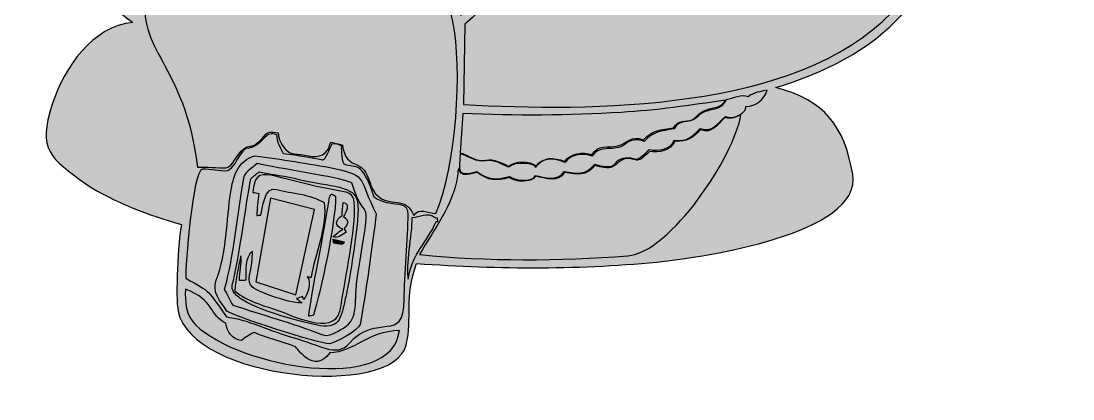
# Model space of a CAD drawing. Header units: millimetres. Extents: x 647 to 815, y -242 to -158.
# Drawn here: x 735.2 to 815.2, y -241.8 to -213.1 of the extents above; entities that cross this region are included whole.
import ezdxf

# ---------------------------------------------------------------- set-up
doc = ezdxf.new("R2010")
doc.units = ezdxf.units.MM
doc.header["$MEASUREMENT"] = 0
doc.layers.add('layer 1', color=7, linetype='Continuous')

msp = doc.modelspace()

# ---------------------------------------------------------------- hatches: boundary and pattern name
at = {"layer": 'layer 1', "true_color": 0x2b2a29}
h = msp.add_hatch(color=250, dxfattribs=at)
edge = h.paths.add_edge_path()
edge.add_spline(control_points=[(760.7171, -161.6223), (765.9753, -157.8823), (772.3428, -157.7647), (778.0643, -160.6654), (779.3853, -161.325), (780.5275, -162.2685), (781.6218, -163.2462), (786.8372, -159.9376), (794.2566, -157.7166), (799.5074, -162.0761), (801.8114, -163.9541), (803.1146, -166.8299), (803.4824, -169.7392), (805.719, -170.3782), (809.9784, -171.4619), (810.3846, -174.2448), (812.2667, -174.9637), (812.9712, -175.57), (812.9771, -177.2403), (814.2634, -178.1506), (814.8339, -178.705), (814.1042, -179.9286), (815.2275, -181.6205), (814.699, -182.8877), (813.0719, -183.9654), (813.3006, -186.696), (811.0421, -186.3629), (810.3997, -186.7979), (810.115, -186.9907), (809.4655, -189.716), (804.762, -191.4657), (808.0596, -194.2805), (809.8567, -196.6981), (810.1261, -201.098), (810.269, -200.8804), (811.3719, -201.0643), (811.646, -202.441), (812.1183, -204.813), (810.0638, -206.3617), (808.0743, -207.1387), (809.5468, -209.6382), (807.7969, -211.4451), (805.3855, -212.0967), (804.3825, -212.3801), (803.3347, -212.4035), (802.3022, -212.4729), (799.7745, -215.3355), (796.2153, -217.003), (792.6266, -218.1104), (796.3585, -219.0922), (797.8398, -221.0493), (798.4728, -224.6895), (799.2762, -229.3082), (786.7411, -231.0301), (784.1693, -231.3199), (777.9086, -231.9863), (771.5846, -231.9366), (765.3088, -231.4943), (764.3147, -234.1286), (765.0319, -235.5608), (764.515, -237.6952), (763.5231, -241.797), (748.2242, -240.3247), (747.1714, -235.1192), (746.9543, -234.0548), (747.1503, -229.8186), (747.4349, -228.5353), (744.8954, -227.8042), (742.3773, -226.879), (740.1445, -225.4436), (737.4223, -223.4568), (736.4678, -222.9007), (737.5988, -219.3635), (738.4977, -216.6191), (740.6641, -213.4303), (743.7199, -213.1656), (741.7352, -211.67), (740.0854, -210.1419), (739.0457, -207.8033), (735.222, -199.2059), (738.902, -189.161), (743.415, -181.5947), (744.9387, -179.0404), (748.1066, -175.5644), (751.3452, -175.3769), (752.0013, -175.3388), (753.0577, -167.0586), (760.7171, -161.6223)], knot_values=[0, 0, 0, 0, 0.0344828, 0.0344828, 0.0344828, 0.0689655, 0.0689655, 0.0689655, 0.1034483, 0.1034483, 0.1034483, 0.137931, 0.137931, 0.137931, 0.1724138, 0.1724138, 0.1724138, 0.2068966, 0.2068966, 0.2068966, 0.2413793, 0.2413793, 0.2413793, 0.2758621, 0.2758621, 0.2758621, 0.3103448, 0.3103448, 0.3103448, 0.3448276, 0.3448276, 0.3448276, 0.3793103, 0.3793103, 0.3793103, 0.4137931, 0.4137931, 0.4137931, 0.4482759, 0.4482759, 0.4482759, 0.4827586, 0.4827586, 0.4827586, 0.5172414, 0.5172414, 0.5172414, 0.5517241, 0.5517241, 0.5517241, 0.5862069, 0.5862069, 0.5862069, 0.6206897, 0.6206897, 0.6206897, 0.6551724, 0.6551724, 0.6551724, 0.6896552, 0.6896552, 0.6896552, 0.7241379, 0.7241379, 0.7241379, 0.7586207, 0.7586207, 0.7586207, 0.7931034, 0.7931034, 0.7931034, 0.8275862, 0.8275862, 0.8275862, 0.862069, 0.862069, 0.862069, 0.8965517, 0.8965517, 0.8965517, 0.9310345, 0.9310345, 0.9310345, 0.9655172, 0.9655172, 0.9655172, 1, 1, 1, 1], degree=3, periodic=1)
at = {"layer": 'layer 1', "true_color": 0xfefefe}
h = msp.add_hatch(color=7, dxfattribs=at)
edge = h.paths.add_edge_path()
edge.add_spline(control_points=[(756.9297, -180.5388), (757.0754, -180.3647), (757.1883, -180.1211), (757.4418, -180.0929), (758.0639, -182.0223), (756.1905, -183.3012), (754.8378, -184.9531), (753.0437, -187.1437), (752.708, -189.9809), (752.3628, -192.6744), (752.1664, -194.2076), (752.406, -195.3356), (753.1851, -196.6556), (750.4561, -197.7362), (747.853, -198.2946), (747.1696, -201.6519), (746.9489, -202.6395), (746.9267, -205.6507), (748.3949, -205.2687), (747.341, -201.7236), (747.2848, -199.3152), (751.9933, -197.7845), (755.8282, -196.5381), (764.6179, -191.996), (764.6027, -197.9405), (761.916, -198.0858), (759.1592, -198.7073), (756.4936, -199.1091), (752.2461, -199.7492), (750.5615, -205.998), (752.6713, -205.4461), (751.8786, -200.4835), (755.9107, -199.8471), (759.7944, -199.3276), (761.798, -199.0597), (767.86, -197.0671), (768.2961, -200.5344), (764.5836, -200.7056), (760.3121, -200.1019), (758.1494, -201.6353), (757.2767, -202.2588), (754.8779, -206.1738), (756.9199, -206.0594), (756.701, -203.7633), (758.5799, -201.0136), (761.13, -201.3038), (763.7966, -201.6075), (770.9536, -199.7807), (771.2549, -203.1273), (771.5581, -206.4952), (771.9507, -210.4956), (768.6458, -212.6104), (767.7417, -207.4699), (770.2378, -207.967), (769.1131, -206.5651), (767.5948, -208.5313), (767.5666, -210.7421), (768.0589, -213.0844), (768.8027, -216.6234), (768.3431, -224.1362), (766.771, -227.6982), (766.2041, -227.6947), (765.4514, -227.1828), (765.0951, -227.8554), (764.4657, -226.2828), (763.2871, -227.2505), (762.3218, -226.3307), (761.5293, -225.5752), (761.8658, -224.3992), (760.6643, -223.9435), (759.9394, -223.6687), (759.7725, -223.1546), (759.6647, -222.4867), (759.3796, -222.3787), (759.0746, -222.3373), (758.7779, -222.2759), (758.7215, -222.4419), (758.6637, -222.609), (758.604, -222.7749), (758.0528, -223.6227), (757.3154, -223.326), (756.4919, -223.2077), (756.2065, -223.1667), (755.8072, -223.1749), (755.5272, -222.9821), (755.1028, -222.6902), (754.7907, -222.0381), (754.7764, -221.56), (753.597, -221.3302), (754.0021, -221.7846), (753.0693, -222.4198), (752.7525, -222.6358), (752.5401, -222.4924), (752.1952, -222.7556), (751.5555, -223.244), (751.3519, -224.1092), (750.8312, -224.2104), (750.1035, -224.2337), (749.3741, -224.1358), (748.6449, -224.1624), (747.6366, -216.0966), (743.8949, -215.3523), (744.7692, -210.7985), (745.3999, -207.514), (743.5982, -204.0617), (744.1527, -202.0795), (746.8444, -192.4577), (743.6314, -189.7048), (752.1823, -181.8001), (753.9214, -182.4114), (755.7937, -182.1498), (756.9297, -180.5388)], knot_values=[0, 0, 0, 0, 0.027027, 0.027027, 0.027027, 0.0540541, 0.0540541, 0.0540541, 0.0810811, 0.0810811, 0.0810811, 0.1081081, 0.1081081, 0.1081081, 0.1351351, 0.1351351, 0.1351351, 0.1621622, 0.1621622, 0.1621622, 0.1891892, 0.1891892, 0.1891892, 0.2162162, 0.2162162, 0.2162162, 0.2432432, 0.2432432, 0.2432432, 0.2702703, 0.2702703, 0.2702703, 0.2972973, 0.2972973, 0.2972973, 0.3243243, 0.3243243, 0.3243243, 0.3513514, 0.3513514, 0.3513514, 0.3783784, 0.3783784, 0.3783784, 0.4054054, 0.4054054, 0.4054054, 0.4324324, 0.4324324, 0.4324324, 0.4594595, 0.4594595, 0.4594595, 0.4864865, 0.4864865, 0.4864865, 0.5135135, 0.5135135, 0.5135135, 0.5405405, 0.5405405, 0.5405405, 0.5675676, 0.5675676, 0.5675676, 0.5945946, 0.5945946, 0.5945946, 0.6216216, 0.6216216, 0.6216216, 0.6486486, 0.6486486, 0.6486486, 0.6756757, 0.6756757, 0.6756757, 0.7027027, 0.7027027, 0.7027027, 0.7297297, 0.7297297, 0.7297297, 0.7567568, 0.7567568, 0.7567568, 0.7837838, 0.7837838, 0.7837838, 0.8108108, 0.8108108, 0.8108108, 0.8378378, 0.8378378, 0.8378378, 0.8648649, 0.8648649, 0.8648649, 0.8918919, 0.8918919, 0.8918919, 0.9189189, 0.9189189, 0.9189189, 0.9459459, 0.9459459, 0.9459459, 0.972973, 0.972973, 0.972973, 1, 1, 1, 1], degree=3, periodic=1)
h = msp.add_hatch(color=7, dxfattribs=at)
edge = h.paths.add_edge_path()
edge.add_spline(control_points=[(771.5386, -210.0676), (771.6609, -209.8686), (771.734, -209.4478), (772.0637, -209.5852), (779.2955, -211.9187), (793.8293, -212.4099), (801.4401, -212.4035), (794.201, -219.9596), (778.4985, -219.9229), (768.8844, -219.4036), (768.8844, -219.4036), (768.9723, -213.295), (768.9723, -213.295), (770.0314, -212.4064), (770.9978, -211.3571), (771.5386, -210.0676)], knot_values=[0, 0, 0, 0, 0.2, 0.2, 0.2, 0.4, 0.4, 0.4, 0.6, 0.6, 0.6, 0.8, 0.8, 0.8, 1, 1, 1, 1], degree=3, periodic=1)
h = msp.add_hatch(color=7, dxfattribs=at)
edge = h.paths.add_edge_path()
edge.add_spline(control_points=[(788.8496, -219.0583), (789.346, -218.9399), (790.0516, -218.6189), (790.523, -218.815), (790.9342, -218.4751), (791.481, -218.4186), (791.9816, -218.3062), (791.6958, -219.1062), (791.1505, -219.4934), (790.344, -219.5588), (790.4491, -219.9229), (789.4811, -220.6258), (788.7989, -220.3233), (788.1861, -220.8505), (787.7864, -221.543), (786.8847, -221.2284), (786.1087, -221.9386), (786.0104, -222.1838), (784.9286, -222.1201), (784.5737, -222.8562), (783.7068, -222.9556), (782.9876, -222.8312), (781.7054, -224.1509), (782.084, -223.2355), (781.0197, -223.4945), (780.0343, -223.7341), (780.8094, -224.4555), (778.8532, -223.9484), (778.1295, -224.8017), (777.5299, -224.6517), (776.5393, -224.5021), (775.9948, -225.3187), (775.0996, -224.9314), (774.3034, -224.789), (774.324, -225.2585), (772.9518, -225.3017), (772.382, -224.8719), (771.3142, -225.1406), (770.8008, -225.1716), (769.8972, -224.504), (768.274, -224.9158), (768.5679, -224.449), (768.6242, -223.138), (769.2821, -223.3168), (769.8608, -223.8441), (770.58, -223.6866), (771.2133, -223.5673), (771.762, -223.9404), (772.3189, -224.1708), (772.7677, -223.6688), (774.4483, -223.9058), (774.3561, -224.1805), (774.8873, -223.5587), (775.4017, -223.3495), (776.6024, -223.8042), (777.0579, -223.1724), (777.987, -223.0792), (778.6692, -223.3422), (779.2246, -222.3705), (780.3989, -223.0528), (781.1342, -222.4351), (781.5794, -222.0611), (782.0933, -222.006), (782.6198, -222.2128), (783.2626, -221.467), (783.9392, -221.4069), (784.8855, -221.2634), (785.2817, -220.4925), (786.0156, -220.8829), (786.548, -220.446), (787.4386, -219.4461), (788.3156, -220.1274), (788.8496, -219.0583)], knot_values=[0, 0, 0, 0, 0.0416667, 0.0416667, 0.0416667, 0.0833333, 0.0833333, 0.0833333, 0.125, 0.125, 0.125, 0.1666667, 0.1666667, 0.1666667, 0.2083333, 0.2083333, 0.2083333, 0.25, 0.25, 0.25, 0.2916667, 0.2916667, 0.2916667, 0.3333333, 0.3333333, 0.3333333, 0.375, 0.375, 0.375, 0.4166667, 0.4166667, 0.4166667, 0.4583333, 0.4583333, 0.4583333, 0.5, 0.5, 0.5, 0.5416667, 0.5416667, 0.5416667, 0.5833333, 0.5833333, 0.5833333, 0.625, 0.625, 0.625, 0.6666667, 0.6666667, 0.6666667, 0.7083333, 0.7083333, 0.7083333, 0.75, 0.75, 0.75, 0.7916667, 0.7916667, 0.7916667, 0.8333333, 0.8333333, 0.8333333, 0.875, 0.875, 0.875, 0.9166667, 0.9166667, 0.9166667, 0.9583333, 0.9583333, 0.9583333, 1, 1, 1, 1], degree=3, periodic=1)
h = msp.add_hatch(color=7, dxfattribs=at)
edge = h.paths.add_edge_path()
edge.add_spline(control_points=[(780.8622, -220.0002), (783.533, -219.8591), (786.1398, -219.4619), (788.7837, -219.0708), (788.6857, -219.2673), (788.5583, -219.4328), (788.365, -219.511), (788.2313, -219.5652), (788.0777, -219.6317), (787.8944, -219.6616), (787.6294, -219.7041), (787.2416, -219.8159), (786.8944, -220.0404), (786.6902, -220.1725), (786.5624, -220.3955), (786.3126, -220.5297), (785.7688, -220.8214), (785.2137, -220.4786), (784.852, -221.1814), (783.9052, -221.3252), (783.2189, -221.3473), (782.575, -222.0942), (781.5952, -221.7093), (781.3812, -222.3736), (780.5909, -222.5522), (779.8582, -222.7173), (779.1148, -222.41), (778.6408, -223.2382), (777.9582, -222.975), (777.0248, -223.0975), (776.569, -223.7299), (775.6987, -223.4002), (774.9709, -223.3799), (774.3806, -224.0709), (773.8777, -223.6509), (772.8117, -223.6904), (772.3153, -224.085), (771.7586, -223.8547), (771.1948, -223.5152), (770.5615, -223.6344), (769.8422, -223.7923), (769.285, -223.2571), (768.6272, -223.0781), (768.6752, -222.0605), (768.7717, -221.1057), (768.8183, -220.0881), (772.8313, -220.2522), (776.8526, -220.2602), (780.8622, -220.0002)], knot_values=[0, 0, 0, 0, 0.0625, 0.0625, 0.0625, 0.125, 0.125, 0.125, 0.1875, 0.1875, 0.1875, 0.25, 0.25, 0.25, 0.3125, 0.3125, 0.3125, 0.375, 0.375, 0.375, 0.4375, 0.4375, 0.4375, 0.5, 0.5, 0.5, 0.5625, 0.5625, 0.5625, 0.625, 0.625, 0.625, 0.6875, 0.6875, 0.6875, 0.75, 0.75, 0.75, 0.8125, 0.8125, 0.8125, 0.875, 0.875, 0.875, 0.9375, 0.9375, 0.9375, 1, 1, 1, 1], degree=3, periodic=1)
h = msp.add_hatch(color=7, dxfattribs=at)
edge = h.paths.add_edge_path()
edge.add_spline(control_points=[(789.9752, -220.1904), (789.479, -223.3126), (784.6064, -230.666), (781.3679, -230.9138), (776.1381, -231.3143), (770.744, -231.3388), (765.5294, -230.811), (766.6651, -228.8064), (768.049, -227.188), (768.4202, -224.8386), (768.4669, -224.6247), (768.4133, -224.3612), (768.5579, -224.184), (768.4831, -225.0932), (769.6927, -224.6073), (769.8955, -224.5557), (770.8075, -225.2299), (771.3142, -225.2251), (772.3784, -224.9574), (772.7135, -225.2148), (773.204, -225.2601), (773.6322, -225.2186), (773.9128, -225.1912), (774.1929, -225.1375), (774.3442, -224.8561), (775.1402, -224.9986), (776.0225, -225.3895), (776.5652, -224.5768), (777.5792, -224.7294), (778.1527, -224.8947), (778.8793, -224.0378), (779.9449, -224.3311), (780.0684, -224.2326), (780.482, -223.9639), (780.6284, -223.8691), (780.7659, -223.661), (781.0572, -223.5688), (781.64, -223.3836), (781.8558, -223.6835), (782.1155, -223.637), (782.3202, -223.6003), (782.5888, -223.406), (783.0171, -222.9651), (783.7365, -223.0899), (784.6034, -222.9197), (784.9583, -222.1836), (785.9374, -222.2408), (786.2043, -221.9787), (786.9067, -221.336), (787.812, -221.6525), (788.1844, -220.9), (788.7991, -220.3714), (789.2611, -220.5764), (789.5655, -220.3593), (789.9752, -220.1904)], knot_values=[0, 0, 0, 0, 0.0555556, 0.0555556, 0.0555556, 0.1111111, 0.1111111, 0.1111111, 0.1666667, 0.1666667, 0.1666667, 0.2222222, 0.2222222, 0.2222222, 0.2777778, 0.2777778, 0.2777778, 0.3333333, 0.3333333, 0.3333333, 0.3888889, 0.3888889, 0.3888889, 0.4444444, 0.4444444, 0.4444444, 0.5, 0.5, 0.5, 0.5555556, 0.5555556, 0.5555556, 0.6111111, 0.6111111, 0.6111111, 0.6666667, 0.6666667, 0.6666667, 0.7222222, 0.7222222, 0.7222222, 0.7777778, 0.7777778, 0.7777778, 0.8333333, 0.8333333, 0.8333333, 0.8888889, 0.8888889, 0.8888889, 0.9444444, 0.9444444, 0.9444444, 1, 1, 1, 1], degree=3, periodic=1)
h = msp.add_hatch(color=7, dxfattribs=at)
edge = h.paths.add_edge_path()
edge.add_spline(control_points=[(749.0196, -224.3265), (749.6677, -224.2804), (750.3042, -224.5089), (750.9508, -224.4573), (751.5689, -224.0381), (751.7213, -223.2043), (752.3265, -222.7516), (753.0506, -222.7165), (753.4558, -222.2348), (753.9086, -221.7723), (754.1598, -221.5157), (754.6852, -221.6564), (754.6922, -221.7819), (754.712, -222.1589), (754.8129, -222.4802), (755.1951, -223.1435), (756.3848, -223.2939), (757.2674, -223.4573), (758.1458, -223.6363), (758.3771, -223.6835), (758.6424, -222.7757), (758.8622, -222.4129), (758.93, -222.3012), (759.6526, -222.4982), (759.6147, -222.6279), (759.5866, -222.7232), (759.6282, -223.9459), (759.888, -223.999), (760.4983, -224.1234), (760.7106, -224.0703), (760.9883, -224.2932), (761.4305, -224.648), (761.7132, -225.4033), (762.0749, -226.448), (762.2952, -226.5975), (762.6317, -226.7769), (763.0336, -226.8748), (763.9365, -227.0944), (764.6565, -226.8543), (764.6622, -227.775), (764.6717, -229.4109), (764.3666, -232.5452), (764.3657, -234.2076), (764.3641, -237.6648), (762.272, -235.1328), (760.1753, -237.5828), (759.2318, -238.6846), (757.8934, -237.6497), (755.8952, -237.1217), (754.4173, -236.7309), (752.2364, -235.6729), (750.8429, -235.5569), (749.4438, -233.5537), (749.696, -233.6753), (747.7498, -232.6163), (747.7136, -231.7577), (748.2742, -224.4113), (749.0196, -224.3265)], knot_values=[0, 0, 0, 0, 0.0526316, 0.0526316, 0.0526316, 0.1052632, 0.1052632, 0.1052632, 0.1578947, 0.1578947, 0.1578947, 0.2105263, 0.2105263, 0.2105263, 0.2631579, 0.2631579, 0.2631579, 0.3157895, 0.3157895, 0.3157895, 0.3684211, 0.3684211, 0.3684211, 0.4210526, 0.4210526, 0.4210526, 0.4736842, 0.4736842, 0.4736842, 0.5263158, 0.5263158, 0.5263158, 0.5789474, 0.5789474, 0.5789474, 0.6315789, 0.6315789, 0.6315789, 0.6842105, 0.6842105, 0.6842105, 0.7368421, 0.7368421, 0.7368421, 0.7894737, 0.7894737, 0.7894737, 0.8421053, 0.8421053, 0.8421053, 0.8947368, 0.8947368, 0.8947368, 0.9473684, 0.9473684, 0.9473684, 1, 1, 1, 1], degree=3, periodic=1)
h = msp.add_hatch(color=7, dxfattribs=at)
edge = h.paths.add_edge_path()
edge.add_spline(control_points=[(762.2371, -227.7212), (760.8683, -225.0875), (761.6757, -224.8307), (759.0746, -224.2666), (757.0572, -223.8956), (755.0299, -223.5591), (752.996, -223.3087), (751.6912, -223.6582), (751.3433, -224.9279), (751.1694, -226.0688), (750.8438, -228.2026), (750.8978, -230.6367), (750.0703, -232.7623), (749.714, -233.6655), (750.4189, -234.4148), (750.8795, -235.1145), (751.3245, -235.466), (757.7647, -237.5993), (758.6784, -237.599), (759.0174, -237.599), (760.9271, -236.5536), (761.0073, -236.1354), (761.4241, -233.9598), (761.9483, -229.9323), (762.2371, -227.7212)], knot_values=[0, 0, 0, 0, 0.125, 0.125, 0.125, 0.25, 0.25, 0.25, 0.375, 0.375, 0.375, 0.5, 0.5, 0.5, 0.625, 0.625, 0.625, 0.75, 0.75, 0.75, 0.875, 0.875, 0.875, 1, 1, 1, 1], degree=3, periodic=1)
h = msp.add_hatch(color=7, dxfattribs=at)
edge = h.paths.add_edge_path()
edge.add_spline(control_points=[(753.1851, -223.8823), (754.7202, -224.2774), (759.3373, -224.8903), (760.3825, -225.3612), (761.4955, -229.0411), (761.9682, -225.3406), (760.8166, -232.4571), (760.5052, -234.3829), (760.9852, -235.652), (759.741, -236.4055), (759.2157, -236.679), (758.6619, -237.168), (758.0353, -236.8679), (755.829, -236.031), (753.5646, -235.3862), (751.322, -234.6584), (751.0681, -234.2838), (750.9059, -233.8545), (750.6805, -233.4636), (751.4114, -230.7563), (751.6171, -227.9485), (752.1042, -225.1936), (752.1374, -224.5667), (752.7805, -224.2685), (753.1851, -223.8823)], knot_values=[0, 0, 0, 0, 0.125, 0.125, 0.125, 0.25, 0.25, 0.25, 0.375, 0.375, 0.375, 0.5, 0.5, 0.5, 0.625, 0.625, 0.625, 0.75, 0.75, 0.75, 0.875, 0.875, 0.875, 1, 1, 1, 1], degree=3, periodic=1)
h = msp.add_hatch(color=7, dxfattribs=at)
edge = h.paths.add_edge_path()
edge.add_spline(control_points=[(759.5604, -234.725), (759.3031, -237.1126), (756.3026, -235.6247), (754.841, -235.0991), (753.6839, -234.6901), (752.4475, -234.3833), (751.4779, -233.5895), (751.5823, -232.569), (751.7405, -231.8697), (751.9335, -230.9157), (752.0612, -231.5386), (751.8042, -232.157), (751.8291, -232.7871), (751.9536, -232.7821), (752.2036, -232.7756), (752.3282, -232.7722), (752.3364, -232.0762), (752.196, -231.0068), (752.8336, -230.5757), (752.7899, -232.2448), (752.2827, -232.8244), (752.8235, -233.2967), (753.3025, -233.715), (756.0491, -234.6163), (756.5982, -234.4846), (756.459, -234.3749), (756.318, -234.2691), (756.1754, -234.1659), (756.3279, -234.1131), (756.4806, -234.0631), (756.633, -234.0152), (756.6527, -234.0717), (756.6944, -234.1878), (756.714, -234.244), (757.0033, -233.8671), (757.3706, -232.8891), (756.9893, -232.515), (757.0638, -232.5268), (757.2131, -232.5518), (757.2876, -232.5634), (757.5427, -230.8532), (758.5711, -228.5517), (758.2723, -226.8593), (757.1848, -226.2061), (755.8556, -226.1664), (754.6454, -225.8779), (753.7264, -225.5241), (753.5881, -227.3965), (753.4502, -227.8058), (753.3771, -227.8141), (753.2297, -227.8323), (753.1552, -227.8408), (753.1766, -227.2806), (753.2248, -226.7217), (753.3027, -226.1681), (753.1501, -226.1402), (752.9977, -226.1134), (752.847, -226.0868), (753.1548, -223.6923), (753.8392, -225.0199), (759.6517, -226.0088), (760.5578, -226.1483), (760.5882, -226.5833), (760.5879, -227.3731), (760.587, -229.4383), (759.7144, -233.4087), (759.5604, -234.725)], knot_values=[0, 0, 0, 0, 0.0454545, 0.0454545, 0.0454545, 0.0909091, 0.0909091, 0.0909091, 0.1363636, 0.1363636, 0.1363636, 0.1818182, 0.1818182, 0.1818182, 0.2272727, 0.2272727, 0.2272727, 0.2727273, 0.2727273, 0.2727273, 0.3181818, 0.3181818, 0.3181818, 0.3636364, 0.3636364, 0.3636364, 0.4090909, 0.4090909, 0.4090909, 0.4545455, 0.4545455, 0.4545455, 0.5, 0.5, 0.5, 0.5454545, 0.5454545, 0.5454545, 0.5909091, 0.5909091, 0.5909091, 0.6363636, 0.6363636, 0.6363636, 0.6818182, 0.6818182, 0.6818182, 0.7272727, 0.7272727, 0.7272727, 0.7727273, 0.7727273, 0.7727273, 0.8181818, 0.8181818, 0.8181818, 0.8636364, 0.8636364, 0.8636364, 0.9090909, 0.9090909, 0.9090909, 0.9545455, 0.9545455, 0.9545455, 1, 1, 1, 1], degree=3, periodic=1)
h = msp.add_hatch(color=7, dxfattribs=at)
edge = h.paths.add_edge_path()
edge.add_spline(control_points=[(760.815, -226.8409), (760.6679, -225.5572), (758.7589, -225.6556), (756.3729, -225.1022), (755.3679, -224.8435), (754.3387, -224.7326), (753.3262, -224.5255), (753.1073, -224.6864), (752.8999, -224.8635), (752.7044, -225.054), (752.575, -225.3283), (751.7254, -231.7187), (751.2837, -233.1123), (750.8124, -234.5981), (756.6933, -235.9323), (757.6424, -236.1685), (759.4442, -236.5866), (759.5417, -235.6877), (759.8852, -234.1779), (760.135, -233.248), (761.0515, -227.7451), (760.815, -226.8409)], knot_values=[0, 0, 0, 0, 0.1428571, 0.1428571, 0.1428571, 0.2857143, 0.2857143, 0.2857143, 0.4285714, 0.4285714, 0.4285714, 0.5714286, 0.5714286, 0.5714286, 0.7142857, 0.7142857, 0.7142857, 0.8571429, 0.8571429, 0.8571429, 1, 1, 1, 1], degree=3, periodic=1)
h = msp.add_hatch(color=7, dxfattribs=at)
edge = h.paths.add_edge_path()
edge.add_spline(control_points=[(758.6834, -226.448), (758.3157, -229.0581), (757.2606, -233.8803), (757.1037, -235.5072), (757.1948, -235.4856), (757.3789, -235.4407), (757.4716, -235.4194), (758.0008, -233.5964), (759.1758, -228.3399), (759.1492, -226.3755), (758.7587, -226.1801), (758.8522, -226.1018), (758.6834, -226.448)], knot_values=[0, 0, 0, 0, 0.25, 0.25, 0.25, 0.5, 0.5, 0.5, 0.75, 0.75, 0.75, 1, 1, 1, 1], degree=3, periodic=1)
h = msp.add_hatch(color=7, dxfattribs=at)
edge = h.paths.add_edge_path()
edge.add_spline(control_points=[(754.1981, -226.5352), (754.1981, -226.5352), (757.5536, -227.3873), (757.5536, -227.3873), (757.5536, -227.3873), (756.1276, -233.8816), (756.1276, -233.8816), (756.1276, -233.8816), (753.0855, -232.8832), (753.0855, -232.8832), (753.0855, -232.8832), (754.1981, -226.5352), (754.1981, -226.5352)], knot_values=[0, 0, 0, 0, 0.25, 0.25, 0.25, 0.5, 0.5, 0.5, 0.75, 0.75, 0.75, 1, 1, 1, 1], degree=3, periodic=1)
h = msp.add_hatch(color=7, dxfattribs=at)
edge = h.paths.add_edge_path()
edge.add_spline(control_points=[(759.7243, -226.8643), (759.6713, -227.1878), (759.6463, -227.5142), (759.6547, -227.8422), (759.1414, -228.1285), (759.0049, -228.6607), (759.7027, -228.8816), (759.4326, -229.0558), (759.1675, -229.2412), (758.9387, -229.4685), (759.3335, -229.6076), (759.6364, -229.278), (759.9614, -229.1169), (759.9184, -229.0475), (759.8337, -228.9066), (759.7924, -228.8368), (760.0632, -228.5048), (760.2729, -228.247), (759.7427, -227.9235), (759.9433, -227.632), (760.2896, -226.9155), (759.7243, -226.8643)], knot_values=[0, 0, 0, 0, 0.1428571, 0.1428571, 0.1428571, 0.2857143, 0.2857143, 0.2857143, 0.4285714, 0.4285714, 0.4285714, 0.5714286, 0.5714286, 0.5714286, 0.7142857, 0.7142857, 0.7142857, 0.8571429, 0.8571429, 0.8571429, 1, 1, 1, 1], degree=3, periodic=1)
h = msp.add_hatch(color=7, dxfattribs=at)
edge = h.paths.add_edge_path()
edge.add_spline(control_points=[(766.7497, -228.0382), (766.7497, -228.0382), (766.8769, -228.0163), (766.8769, -228.0163), (766.8886, -228.0861), (766.9119, -228.2252), (766.9217, -228.2948), (766.9217, -228.2948), (766.7957, -228.3115), (766.7957, -228.3115), (766.0568, -229.9865), (764.9606, -230.687), (764.6741, -232.6743), (764.4577, -231.6992), (764.9423, -229.3066), (764.9562, -228.0295), (765.5788, -228.009), (766.1036, -227.5461), (766.7497, -228.0382)], knot_values=[0, 0, 0, 0, 0.1666667, 0.1666667, 0.1666667, 0.3333333, 0.3333333, 0.3333333, 0.5, 0.5, 0.5, 0.6666667, 0.6666667, 0.6666667, 0.8333333, 0.8333333, 0.8333333, 1, 1, 1, 1], degree=3, periodic=1)
h = msp.add_hatch(color=7, dxfattribs=at)
edge = h.paths.add_edge_path()
edge.add_spline(control_points=[(758.9718, -229.6344), (758.9733, -229.7086), (758.9753, -229.8562), (758.9769, -229.9309), (759.1938, -229.9693), (759.4111, -230.0122), (759.6299, -230.057), (759.6746, -230.0089), (759.7642, -229.9128), (759.8109, -229.863), (759.5307, -229.7869), (759.2518, -229.7086), (758.9718, -229.6344)], knot_values=[0, 0, 0, 0, 0.25, 0.25, 0.25, 0.5, 0.5, 0.5, 0.75, 0.75, 0.75, 1, 1, 1, 1], degree=3, periodic=1)
h = msp.add_hatch(color=7, dxfattribs=at)
edge = h.paths.add_edge_path()
edge.add_spline(control_points=[(747.725, -233.4548), (749.9046, -234.2614), (749.5306, -235.4208), (750.8081, -236.0409), (750.8592, -236.6825), (751.3151, -237.2576), (751.9682, -237.362), (752.26, -237.0937), (752.6048, -236.8964), (752.9697, -236.747), (753.9705, -237.2147), (755.0699, -237.4101), (756.091, -237.826), (756.1918, -237.9222), (757.4914, -239.9492), (758.7097, -238.3), (760.581, -238.2274), (761.5026, -236.6583), (763.9993, -236.5945), (763.4474, -241.4658), (751.8092, -239.4067), (748.4973, -236.1553), (747.7712, -235.4625), (747.6653, -234.4031), (747.725, -233.4548)], knot_values=[0, 0, 0, 0, 0.125, 0.125, 0.125, 0.25, 0.25, 0.25, 0.375, 0.375, 0.375, 0.5, 0.5, 0.5, 0.625, 0.625, 0.625, 0.75, 0.75, 0.75, 0.875, 0.875, 0.875, 1, 1, 1, 1], degree=3, periodic=1)

# ---------------------------------------------------------------- linework, layer by layer
at = {"layer": 'layer 1', "color": 250}
msp.add_open_spline([(760.7171, -161.6223), (765.9753, -157.8823), (772.3428, -157.7647), (778.0643, -160.6654), (779.3853, -161.325), (780.5275, -162.2685), (781.6218, -163.2462), (786.8372, -159.9376), (794.2566, -157.7166), (799.5074, -162.0761), (801.8114, -163.9541), (803.1146, -166.8299), (803.4824, -169.7392), (805.719, -170.3782), (809.9784, -171.4619), (810.3846, -174.2448), (812.2667, -174.9637), (812.9712, -175.57), (812.9771, -177.2403), (814.2634, -178.1506), (814.8339, -178.705), (814.1042, -179.9286), (815.2275, -181.6205), (814.699, -182.8877), (813.0719, -183.9654), (813.3006, -186.696), (811.0421, -186.3629), (810.3997, -186.7979), (810.115, -186.9907), (809.4655, -189.716), (804.762, -191.4657), (808.0596, -194.2805), (809.8567, -196.6981), (810.1261, -201.098), (810.269, -200.8804), (811.3719, -201.0643), (811.646, -202.441), (812.1183, -204.813), (810.0638, -206.3617), (808.0743, -207.1387), (809.5468, -209.6382), (807.7969, -211.4451), (805.3855, -212.0967), (804.3825, -212.3801), (803.3347, -212.4035), (802.3022, -212.4729), (799.7745, -215.3355), (796.2153, -217.003), (792.6266, -218.1104), (796.3585, -219.0922), (797.8398, -221.0493), (798.4728, -224.6895), (799.2762, -229.3082), (786.7411, -231.0301), (784.1693, -231.3199), (777.9086, -231.9863), (771.5846, -231.9366), (765.3088, -231.4943), (764.3147, -234.1286), (765.0319, -235.5608), (764.515, -237.6952), (763.5231, -241.797), (748.2242, -240.3247), (747.1714, -235.1192), (746.9543, -234.0548), (747.1503, -229.8186), (747.4349, -228.5353), (744.8954, -227.8042), (742.3773, -226.879), (740.1445, -225.4436), (737.4223, -223.4568), (736.4678, -222.9007), (737.5988, -219.3635), (738.4977, -216.6191), (740.6641, -213.4303), (743.7199, -213.1656), (741.7352, -211.67), (740.0854, -210.1419), (739.0457, -207.8033), (735.222, -199.2059), (738.902, -189.161), (743.415, -181.5947), (744.9387, -179.0404), (748.1066, -175.5644), (751.3452, -175.3769), (752.0013, -175.3388), (753.0577, -167.0586), (760.7171, -161.6223)], degree=3, knots=[0, 0, 0, 0, 0.0344828, 0.0344828, 0.0344828, 0.0689655, 0.0689655, 0.0689655, 0.1034483, 0.1034483, 0.1034483, 0.137931, 0.137931, 0.137931, 0.1724138, 0.1724138, 0.1724138, 0.2068966, 0.2068966, 0.2068966, 0.2413793, 0.2413793, 0.2413793, 0.2758621, 0.2758621, 0.2758621, 0.3103448, 0.3103448, 0.3103448, 0.3448276, 0.3448276, 0.3448276, 0.3793103, 0.3793103, 0.3793103, 0.4137931, 0.4137931, 0.4137931, 0.4482759, 0.4482759, 0.4482759, 0.4827586, 0.4827586, 0.4827586, 0.5172414, 0.5172414, 0.5172414, 0.5517241, 0.5517241, 0.5517241, 0.5862069, 0.5862069, 0.5862069, 0.6206897, 0.6206897, 0.6206897, 0.6551724, 0.6551724, 0.6551724, 0.6896552, 0.6896552, 0.6896552, 0.7241379, 0.7241379, 0.7241379, 0.7586207, 0.7586207, 0.7586207, 0.7931034, 0.7931034, 0.7931034, 0.8275862, 0.8275862, 0.8275862, 0.862069, 0.862069, 0.862069, 0.8965517, 0.8965517, 0.8965517, 0.9310345, 0.9310345, 0.9310345, 0.9655172, 0.9655172, 0.9655172, 1, 1, 1, 1], dxfattribs=at)
at = {"layer": 'layer 1', "color": 7}
for points, knots in [([(756.9297, -180.5388), (757.0754, -180.3647), (757.1883, -180.1211), (757.4418, -180.0929), (758.0639, -182.0223), (756.1905, -183.3012), (754.8378, -184.9531), (753.0437, -187.1437), (752.708, -189.9809), (752.3628, -192.6744), (752.1664, -194.2076), (752.406, -195.3356), (753.1851, -196.6556), (750.4561, -197.7362), (747.853, -198.2946), (747.1696, -201.6519), (746.9489, -202.6395), (746.9267, -205.6507), (748.3949, -205.2687), (747.341, -201.7236), (747.2848, -199.3152), (751.9933, -197.7845), (755.8282, -196.5381), (764.6179, -191.996), (764.6027, -197.9405), (761.916, -198.0858), (759.1592, -198.7073), (756.4936, -199.1091), (752.2461, -199.7492), (750.5615, -205.998), (752.6713, -205.4461), (751.8786, -200.4835), (755.9107, -199.8471), (759.7944, -199.3276), (761.798, -199.0597), (767.86, -197.0671), (768.2961, -200.5344), (764.5836, -200.7056), (760.3121, -200.1019), (758.1494, -201.6353), (757.2767, -202.2588), (754.8779, -206.1738), (756.9199, -206.0594), (756.701, -203.7633), (758.5799, -201.0136), (761.13, -201.3038), (763.7966, -201.6075), (770.9536, -199.7807), (771.2549, -203.1273), (771.5581, -206.4952), (771.9507, -210.4956), (768.6458, -212.6104), (767.7417, -207.4699), (770.2378, -207.967), (769.1131, -206.5651), (767.5948, -208.5313), (767.5666, -210.7421), (768.0589, -213.0844), (768.8027, -216.6234), (768.3431, -224.1362), (766.771, -227.6982), (766.2041, -227.6947), (765.4514, -227.1828), (765.0951, -227.8554), (764.4657, -226.2828), (763.2871, -227.2505), (762.3218, -226.3307), (761.5293, -225.5752), (761.8658, -224.3992), (760.6643, -223.9435), (759.9394, -223.6687), (759.7725, -223.1546), (759.6647, -222.4867), (759.3796, -222.3787), (759.0746, -222.3373), (758.7779, -222.2759), (758.7215, -222.4419), (758.6637, -222.609), (758.604, -222.7749), (758.0528, -223.6227), (757.3154, -223.326), (756.4919, -223.2077), (756.2065, -223.1667), (755.8072, -223.1749), (755.5272, -222.9821), (755.1028, -222.6902), (754.7907, -222.0381), (754.7764, -221.56), (753.597, -221.3302), (754.0021, -221.7846), (753.0693, -222.4198), (752.7525, -222.6358), (752.5401, -222.4924), (752.1952, -222.7556), (751.5555, -223.244), (751.3519, -224.1092), (750.8312, -224.2104), (750.1035, -224.2337), (749.3741, -224.1358), (748.6449, -224.1624), (747.6366, -216.0966), (743.8949, -215.3523), (744.7692, -210.7985), (745.3999, -207.514), (743.5982, -204.0617), (744.1527, -202.0795), (746.8444, -192.4577), (743.6314, -189.7048), (752.1823, -181.8001), (753.9214, -182.4114), (755.7937, -182.1498), (756.9297, -180.5388)], [0, 0, 0, 0, 0.027027, 0.027027, 0.027027, 0.0540541, 0.0540541, 0.0540541, 0.0810811, 0.0810811, 0.0810811, 0.1081081, 0.1081081, 0.1081081, 0.1351351, 0.1351351, 0.1351351, 0.1621622, 0.1621622, 0.1621622, 0.1891892, 0.1891892, 0.1891892, 0.2162162, 0.2162162, 0.2162162, 0.2432432, 0.2432432, 0.2432432, 0.2702703, 0.2702703, 0.2702703, 0.2972973, 0.2972973, 0.2972973, 0.3243243, 0.3243243, 0.3243243, 0.3513514, 0.3513514, 0.3513514, 0.3783784, 0.3783784, 0.3783784, 0.4054054, 0.4054054, 0.4054054, 0.4324324, 0.4324324, 0.4324324, 0.4594595, 0.4594595, 0.4594595, 0.4864865, 0.4864865, 0.4864865, 0.5135135, 0.5135135, 0.5135135, 0.5405405, 0.5405405, 0.5405405, 0.5675676, 0.5675676, 0.5675676, 0.5945946, 0.5945946, 0.5945946, 0.6216216, 0.6216216, 0.6216216, 0.6486486, 0.6486486, 0.6486486, 0.6756757, 0.6756757, 0.6756757, 0.7027027, 0.7027027, 0.7027027, 0.7297297, 0.7297297, 0.7297297, 0.7567568, 0.7567568, 0.7567568, 0.7837838, 0.7837838, 0.7837838, 0.8108108, 0.8108108, 0.8108108, 0.8378378, 0.8378378, 0.8378378, 0.8648649, 0.8648649, 0.8648649, 0.8918919, 0.8918919, 0.8918919, 0.9189189, 0.9189189, 0.9189189, 0.9459459, 0.9459459, 0.9459459, 0.972973, 0.972973, 0.972973, 1, 1, 1, 1]), ([(771.5386, -210.0676), (771.6609, -209.8686), (771.734, -209.4478), (772.0637, -209.5852), (779.2955, -211.9187), (793.8293, -212.4099), (801.4401, -212.4035), (794.201, -219.9596), (778.4985, -219.9229), (768.8844, -219.4036), (768.8844, -219.4036), (768.9723, -213.295), (768.9723, -213.295), (770.0314, -212.4064), (770.9978, -211.3571), (771.5386, -210.0676)], [0, 0, 0, 0, 0.2, 0.2, 0.2, 0.4, 0.4, 0.4, 0.6, 0.6, 0.6, 0.8, 0.8, 0.8, 1, 1, 1, 1]), ([(788.8496, -219.0583), (789.346, -218.9399), (790.0516, -218.6189), (790.523, -218.815), (790.9342, -218.4751), (791.481, -218.4186), (791.9816, -218.3062), (791.6958, -219.1062), (791.1505, -219.4934), (790.344, -219.5588), (790.4491, -219.9229), (789.4811, -220.6258), (788.7989, -220.3233), (788.1861, -220.8505), (787.7864, -221.543), (786.8847, -221.2284), (786.1087, -221.9386), (786.0104, -222.1838), (784.9286, -222.1201), (784.5737, -222.8562), (783.7068, -222.9556), (782.9876, -222.8312), (781.7054, -224.1509), (782.084, -223.2355), (781.0197, -223.4945), (780.0343, -223.7341), (780.8094, -224.4555), (778.8532, -223.9484), (778.1295, -224.8017), (777.5299, -224.6517), (776.5393, -224.5021), (775.9948, -225.3187), (775.0996, -224.9314), (774.3034, -224.789), (774.324, -225.2585), (772.9518, -225.3017), (772.382, -224.8719), (771.3142, -225.1406), (770.8008, -225.1716), (769.8972, -224.504), (768.274, -224.9158), (768.5679, -224.449), (768.6242, -223.138), (769.2821, -223.3168), (769.8608, -223.8441), (770.58, -223.6866), (771.2133, -223.5673), (771.762, -223.9404), (772.3189, -224.1708), (772.7677, -223.6688), (774.4483, -223.9058), (774.3561, -224.1805), (774.8873, -223.5587), (775.4017, -223.3495), (776.6024, -223.8042), (777.0579, -223.1724), (777.987, -223.0792), (778.6692, -223.3422), (779.2246, -222.3705), (780.3989, -223.0528), (781.1342, -222.4351), (781.5794, -222.0611), (782.0933, -222.006), (782.6198, -222.2128), (783.2626, -221.467), (783.9392, -221.4069), (784.8855, -221.2634), (785.2817, -220.4925), (786.0156, -220.8829), (786.548, -220.446), (787.4386, -219.4461), (788.3156, -220.1274), (788.8496, -219.0583)], [0, 0, 0, 0, 0.0416667, 0.0416667, 0.0416667, 0.0833333, 0.0833333, 0.0833333, 0.125, 0.125, 0.125, 0.1666667, 0.1666667, 0.1666667, 0.2083333, 0.2083333, 0.2083333, 0.25, 0.25, 0.25, 0.2916667, 0.2916667, 0.2916667, 0.3333333, 0.3333333, 0.3333333, 0.375, 0.375, 0.375, 0.4166667, 0.4166667, 0.4166667, 0.4583333, 0.4583333, 0.4583333, 0.5, 0.5, 0.5, 0.5416667, 0.5416667, 0.5416667, 0.5833333, 0.5833333, 0.5833333, 0.625, 0.625, 0.625, 0.6666667, 0.6666667, 0.6666667, 0.7083333, 0.7083333, 0.7083333, 0.75, 0.75, 0.75, 0.7916667, 0.7916667, 0.7916667, 0.8333333, 0.8333333, 0.8333333, 0.875, 0.875, 0.875, 0.9166667, 0.9166667, 0.9166667, 0.9583333, 0.9583333, 0.9583333, 1, 1, 1, 1]), ([(780.8622, -220.0002), (783.533, -219.8591), (786.1398, -219.4619), (788.7837, -219.0708), (788.6857, -219.2673), (788.5583, -219.4328), (788.365, -219.511), (788.2313, -219.5652), (788.0777, -219.6317), (787.8944, -219.6616), (787.6294, -219.7041), (787.2416, -219.8159), (786.8944, -220.0404), (786.6902, -220.1725), (786.5624, -220.3955), (786.3126, -220.5297), (785.7688, -220.8214), (785.2137, -220.4786), (784.852, -221.1814), (783.9052, -221.3252), (783.2189, -221.3473), (782.575, -222.0942), (781.5952, -221.7093), (781.3812, -222.3736), (780.5909, -222.5522), (779.8582, -222.7173), (779.1148, -222.41), (778.6408, -223.2382), (777.9582, -222.975), (777.0248, -223.0975), (776.569, -223.7299), (775.6987, -223.4002), (774.9709, -223.3799), (774.3806, -224.0709), (773.8777, -223.6509), (772.8117, -223.6904), (772.3153, -224.085), (771.7586, -223.8547), (771.1948, -223.5152), (770.5615, -223.6344), (769.8422, -223.7923), (769.285, -223.2571), (768.6272, -223.0781), (768.6752, -222.0605), (768.7717, -221.1057), (768.8183, -220.0881), (772.8313, -220.2522), (776.8526, -220.2602), (780.8622, -220.0002)], [0, 0, 0, 0, 0.0625, 0.0625, 0.0625, 0.125, 0.125, 0.125, 0.1875, 0.1875, 0.1875, 0.25, 0.25, 0.25, 0.3125, 0.3125, 0.3125, 0.375, 0.375, 0.375, 0.4375, 0.4375, 0.4375, 0.5, 0.5, 0.5, 0.5625, 0.5625, 0.5625, 0.625, 0.625, 0.625, 0.6875, 0.6875, 0.6875, 0.75, 0.75, 0.75, 0.8125, 0.8125, 0.8125, 0.875, 0.875, 0.875, 0.9375, 0.9375, 0.9375, 1, 1, 1, 1]), ([(789.9752, -220.1904), (789.479, -223.3126), (784.6064, -230.666), (781.3679, -230.9138), (776.1381, -231.3143), (770.744, -231.3388), (765.5294, -230.811), (766.6651, -228.8064), (768.049, -227.188), (768.4202, -224.8386), (768.4669, -224.6247), (768.4133, -224.3612), (768.5579, -224.184), (768.4831, -225.0932), (769.6927, -224.6073), (769.8955, -224.5557), (770.8075, -225.2299), (771.3142, -225.2251), (772.3784, -224.9574), (772.7135, -225.2148), (773.204, -225.2601), (773.6322, -225.2186), (773.9128, -225.1912), (774.1929, -225.1375), (774.3442, -224.8561), (775.1402, -224.9986), (776.0225, -225.3895), (776.5652, -224.5768), (777.5792, -224.7294), (778.1527, -224.8947), (778.8793, -224.0378), (779.9449, -224.3311), (780.0684, -224.2326), (780.482, -223.9639), (780.6284, -223.8691), (780.7659, -223.661), (781.0572, -223.5688), (781.64, -223.3836), (781.8558, -223.6835), (782.1155, -223.637), (782.3202, -223.6003), (782.5888, -223.406), (783.0171, -222.9651), (783.7365, -223.0899), (784.6034, -222.9197), (784.9583, -222.1836), (785.9374, -222.2408), (786.2043, -221.9787), (786.9067, -221.336), (787.812, -221.6525), (788.1844, -220.9), (788.7991, -220.3714), (789.2611, -220.5764), (789.5655, -220.3593), (789.9752, -220.1904)], [0, 0, 0, 0, 0.0555556, 0.0555556, 0.0555556, 0.1111111, 0.1111111, 0.1111111, 0.1666667, 0.1666667, 0.1666667, 0.2222222, 0.2222222, 0.2222222, 0.2777778, 0.2777778, 0.2777778, 0.3333333, 0.3333333, 0.3333333, 0.3888889, 0.3888889, 0.3888889, 0.4444444, 0.4444444, 0.4444444, 0.5, 0.5, 0.5, 0.5555556, 0.5555556, 0.5555556, 0.6111111, 0.6111111, 0.6111111, 0.6666667, 0.6666667, 0.6666667, 0.7222222, 0.7222222, 0.7222222, 0.7777778, 0.7777778, 0.7777778, 0.8333333, 0.8333333, 0.8333333, 0.8888889, 0.8888889, 0.8888889, 0.9444444, 0.9444444, 0.9444444, 1, 1, 1, 1]), ([(749.0196, -224.3265), (749.6677, -224.2804), (750.3042, -224.5089), (750.9508, -224.4573), (751.5689, -224.0381), (751.7213, -223.2043), (752.3265, -222.7516), (753.0506, -222.7165), (753.4558, -222.2348), (753.9086, -221.7723), (754.1598, -221.5157), (754.6852, -221.6564), (754.6922, -221.7819), (754.712, -222.1589), (754.8129, -222.4802), (755.1951, -223.1435), (756.3848, -223.2939), (757.2674, -223.4573), (758.1458, -223.6363), (758.3771, -223.6835), (758.6424, -222.7757), (758.8622, -222.4129), (758.93, -222.3012), (759.6526, -222.4982), (759.6147, -222.6279), (759.5866, -222.7232), (759.6282, -223.9459), (759.888, -223.999), (760.4983, -224.1234), (760.7106, -224.0703), (760.9883, -224.2932), (761.4305, -224.648), (761.7132, -225.4033), (762.0749, -226.448), (762.2952, -226.5975), (762.6317, -226.7769), (763.0336, -226.8748), (763.9365, -227.0944), (764.6565, -226.8543), (764.6622, -227.775), (764.6717, -229.4109), (764.3666, -232.5452), (764.3657, -234.2076), (764.3641, -237.6648), (762.272, -235.1328), (760.1753, -237.5828), (759.2318, -238.6846), (757.8934, -237.6497), (755.8952, -237.1217), (754.4173, -236.7309), (752.2364, -235.6729), (750.8429, -235.5569), (749.4438, -233.5537), (749.696, -233.6753), (747.7498, -232.6163), (747.7136, -231.7577), (748.2742, -224.4113), (749.0196, -224.3265)], [0, 0, 0, 0, 0.0526316, 0.0526316, 0.0526316, 0.1052632, 0.1052632, 0.1052632, 0.1578947, 0.1578947, 0.1578947, 0.2105263, 0.2105263, 0.2105263, 0.2631579, 0.2631579, 0.2631579, 0.3157895, 0.3157895, 0.3157895, 0.3684211, 0.3684211, 0.3684211, 0.4210526, 0.4210526, 0.4210526, 0.4736842, 0.4736842, 0.4736842, 0.5263158, 0.5263158, 0.5263158, 0.5789474, 0.5789474, 0.5789474, 0.6315789, 0.6315789, 0.6315789, 0.6842105, 0.6842105, 0.6842105, 0.7368421, 0.7368421, 0.7368421, 0.7894737, 0.7894737, 0.7894737, 0.8421053, 0.8421053, 0.8421053, 0.8947368, 0.8947368, 0.8947368, 0.9473684, 0.9473684, 0.9473684, 1, 1, 1, 1]), ([(762.2371, -227.7212), (760.8683, -225.0875), (761.6757, -224.8307), (759.0746, -224.2666), (757.0572, -223.8956), (755.0299, -223.5591), (752.996, -223.3087), (751.6912, -223.6582), (751.3433, -224.9279), (751.1694, -226.0688), (750.8438, -228.2026), (750.8978, -230.6367), (750.0703, -232.7623), (749.714, -233.6655), (750.4189, -234.4148), (750.8795, -235.1145), (751.3245, -235.466), (757.7647, -237.5993), (758.6784, -237.599), (759.0174, -237.599), (760.9271, -236.5536), (761.0073, -236.1354), (761.4241, -233.9598), (761.9483, -229.9323), (762.2371, -227.7212)], [0, 0, 0, 0, 0.125, 0.125, 0.125, 0.25, 0.25, 0.25, 0.375, 0.375, 0.375, 0.5, 0.5, 0.5, 0.625, 0.625, 0.625, 0.75, 0.75, 0.75, 0.875, 0.875, 0.875, 1, 1, 1, 1]), ([(753.1851, -223.8823), (754.7202, -224.2774), (759.3373, -224.8903), (760.3825, -225.3612), (761.4955, -229.0411), (761.9682, -225.3406), (760.8166, -232.4571), (760.5052, -234.3829), (760.9852, -235.652), (759.741, -236.4055), (759.2157, -236.679), (758.6619, -237.168), (758.0353, -236.8679), (755.829, -236.031), (753.5646, -235.3862), (751.322, -234.6584), (751.0681, -234.2838), (750.9059, -233.8545), (750.6805, -233.4636), (751.4114, -230.7563), (751.6171, -227.9485), (752.1042, -225.1936), (752.1374, -224.5667), (752.7805, -224.2685), (753.1851, -223.8823)], [0, 0, 0, 0, 0.125, 0.125, 0.125, 0.25, 0.25, 0.25, 0.375, 0.375, 0.375, 0.5, 0.5, 0.5, 0.625, 0.625, 0.625, 0.75, 0.75, 0.75, 0.875, 0.875, 0.875, 1, 1, 1, 1]), ([(759.5604, -234.725), (759.3031, -237.1126), (756.3026, -235.6247), (754.841, -235.0991), (753.6839, -234.6901), (752.4475, -234.3833), (751.4779, -233.5895), (751.5823, -232.569), (751.7405, -231.8697), (751.9335, -230.9157), (752.0612, -231.5386), (751.8042, -232.157), (751.8291, -232.7871), (751.9536, -232.7821), (752.2036, -232.7756), (752.3282, -232.7722), (752.3364, -232.0762), (752.196, -231.0068), (752.8336, -230.5757), (752.7899, -232.2448), (752.2827, -232.8244), (752.8235, -233.2967), (753.3025, -233.715), (756.0491, -234.6163), (756.5982, -234.4846), (756.459, -234.3749), (756.318, -234.2691), (756.1754, -234.1659), (756.3279, -234.1131), (756.4806, -234.0631), (756.633, -234.0152), (756.6527, -234.0717), (756.6944, -234.1878), (756.714, -234.244), (757.0033, -233.8671), (757.3706, -232.8891), (756.9893, -232.515), (757.0638, -232.5268), (757.2131, -232.5518), (757.2876, -232.5634), (757.5427, -230.8532), (758.5711, -228.5517), (758.2723, -226.8593), (757.1848, -226.2061), (755.8556, -226.1664), (754.6454, -225.8779), (753.7264, -225.5241), (753.5881, -227.3965), (753.4502, -227.8058), (753.3771, -227.8141), (753.2297, -227.8323), (753.1552, -227.8408), (753.1766, -227.2806), (753.2248, -226.7217), (753.3027, -226.1681), (753.1501, -226.1402), (752.9977, -226.1134), (752.847, -226.0868), (753.1548, -223.6923), (753.8392, -225.0199), (759.6517, -226.0088), (760.5578, -226.1483), (760.5882, -226.5833), (760.5879, -227.3731), (760.587, -229.4383), (759.7144, -233.4087), (759.5604, -234.725)], [0, 0, 0, 0, 0.0454545, 0.0454545, 0.0454545, 0.0909091, 0.0909091, 0.0909091, 0.1363636, 0.1363636, 0.1363636, 0.1818182, 0.1818182, 0.1818182, 0.2272727, 0.2272727, 0.2272727, 0.2727273, 0.2727273, 0.2727273, 0.3181818, 0.3181818, 0.3181818, 0.3636364, 0.3636364, 0.3636364, 0.4090909, 0.4090909, 0.4090909, 0.4545455, 0.4545455, 0.4545455, 0.5, 0.5, 0.5, 0.5454545, 0.5454545, 0.5454545, 0.5909091, 0.5909091, 0.5909091, 0.6363636, 0.6363636, 0.6363636, 0.6818182, 0.6818182, 0.6818182, 0.7272727, 0.7272727, 0.7272727, 0.7727273, 0.7727273, 0.7727273, 0.8181818, 0.8181818, 0.8181818, 0.8636364, 0.8636364, 0.8636364, 0.9090909, 0.9090909, 0.9090909, 0.9545455, 0.9545455, 0.9545455, 1, 1, 1, 1]), ([(760.815, -226.8409), (760.6679, -225.5572), (758.7589, -225.6556), (756.3729, -225.1022), (755.3679, -224.8435), (754.3387, -224.7326), (753.3262, -224.5255), (753.1073, -224.6864), (752.8999, -224.8635), (752.7044, -225.054), (752.575, -225.3283), (751.7254, -231.7187), (751.2837, -233.1123), (750.8124, -234.5981), (756.6933, -235.9323), (757.6424, -236.1685), (759.4442, -236.5866), (759.5417, -235.6877), (759.8852, -234.1779), (760.135, -233.248), (761.0515, -227.7451), (760.815, -226.8409)], [0, 0, 0, 0, 0.1428571, 0.1428571, 0.1428571, 0.2857143, 0.2857143, 0.2857143, 0.4285714, 0.4285714, 0.4285714, 0.5714286, 0.5714286, 0.5714286, 0.7142857, 0.7142857, 0.7142857, 0.8571429, 0.8571429, 0.8571429, 1, 1, 1, 1]), ([(758.6834, -226.448), (758.3157, -229.0581), (757.2606, -233.8803), (757.1037, -235.5072), (757.1948, -235.4856), (757.3789, -235.4407), (757.4716, -235.4194), (758.0008, -233.5964), (759.1758, -228.3399), (759.1492, -226.3755), (758.7587, -226.1801), (758.8522, -226.1018), (758.6834, -226.448)], [0, 0, 0, 0, 0.25, 0.25, 0.25, 0.5, 0.5, 0.5, 0.75, 0.75, 0.75, 1, 1, 1, 1]), ([(754.1981, -226.5352), (754.1981, -226.5352), (757.5536, -227.3873), (757.5536, -227.3873), (757.5536, -227.3873), (756.1276, -233.8816), (756.1276, -233.8816), (756.1276, -233.8816), (753.0855, -232.8832), (753.0855, -232.8832), (753.0855, -232.8832), (754.1981, -226.5352), (754.1981, -226.5352)], [0, 0, 0, 0, 0.25, 0.25, 0.25, 0.5, 0.5, 0.5, 0.75, 0.75, 0.75, 1, 1, 1, 1]), ([(759.7243, -226.8643), (759.6713, -227.1878), (759.6463, -227.5142), (759.6547, -227.8422), (759.1414, -228.1285), (759.0049, -228.6607), (759.7027, -228.8816), (759.4326, -229.0558), (759.1675, -229.2412), (758.9387, -229.4685), (759.3335, -229.6076), (759.6364, -229.278), (759.9614, -229.1169), (759.9184, -229.0475), (759.8337, -228.9066), (759.7924, -228.8368), (760.0632, -228.5048), (760.2729, -228.247), (759.7427, -227.9235), (759.9433, -227.632), (760.2896, -226.9155), (759.7243, -226.8643)], [0, 0, 0, 0, 0.1428571, 0.1428571, 0.1428571, 0.2857143, 0.2857143, 0.2857143, 0.4285714, 0.4285714, 0.4285714, 0.5714286, 0.5714286, 0.5714286, 0.7142857, 0.7142857, 0.7142857, 0.8571429, 0.8571429, 0.8571429, 1, 1, 1, 1]), ([(766.7497, -228.0382), (766.7497, -228.0382), (766.8769, -228.0163), (766.8769, -228.0163), (766.8886, -228.0861), (766.9119, -228.2252), (766.9217, -228.2948), (766.9217, -228.2948), (766.7957, -228.3115), (766.7957, -228.3115), (766.0568, -229.9865), (764.9606, -230.687), (764.6741, -232.6743), (764.4577, -231.6992), (764.9423, -229.3066), (764.9562, -228.0295), (765.5788, -228.009), (766.1036, -227.5461), (766.7497, -228.0382)], [0, 0, 0, 0, 0.1666667, 0.1666667, 0.1666667, 0.3333333, 0.3333333, 0.3333333, 0.5, 0.5, 0.5, 0.6666667, 0.6666667, 0.6666667, 0.8333333, 0.8333333, 0.8333333, 1, 1, 1, 1]), ([(758.9718, -229.6344), (758.9733, -229.7086), (758.9753, -229.8562), (758.9769, -229.9309), (759.1938, -229.9693), (759.4111, -230.0122), (759.6299, -230.057), (759.6746, -230.0089), (759.7642, -229.9128), (759.8109, -229.863), (759.5307, -229.7869), (759.2518, -229.7086), (758.9718, -229.6344)], [0, 0, 0, 0, 0.25, 0.25, 0.25, 0.5, 0.5, 0.5, 0.75, 0.75, 0.75, 1, 1, 1, 1]), ([(747.725, -233.4548), (749.9046, -234.2614), (749.5306, -235.4208), (750.8081, -236.0409), (750.8592, -236.6825), (751.3151, -237.2576), (751.9682, -237.362), (752.26, -237.0937), (752.6048, -236.8964), (752.9697, -236.747), (753.9705, -237.2147), (755.0699, -237.4101), (756.091, -237.826), (756.1918, -237.9222), (757.4914, -239.9492), (758.7097, -238.3), (760.581, -238.2274), (761.5026, -236.6583), (763.9993, -236.5945), (763.4474, -241.4658), (751.8092, -239.4067), (748.4973, -236.1553), (747.7712, -235.4625), (747.6653, -234.4031), (747.725, -233.4548)], [0, 0, 0, 0, 0.125, 0.125, 0.125, 0.25, 0.25, 0.25, 0.375, 0.375, 0.375, 0.5, 0.5, 0.5, 0.625, 0.625, 0.625, 0.75, 0.75, 0.75, 0.875, 0.875, 0.875, 1, 1, 1, 1])]:
    msp.add_open_spline(points, degree=3, knots=knots, dxfattribs=at)

doc.saveas('drawing.dxf')
